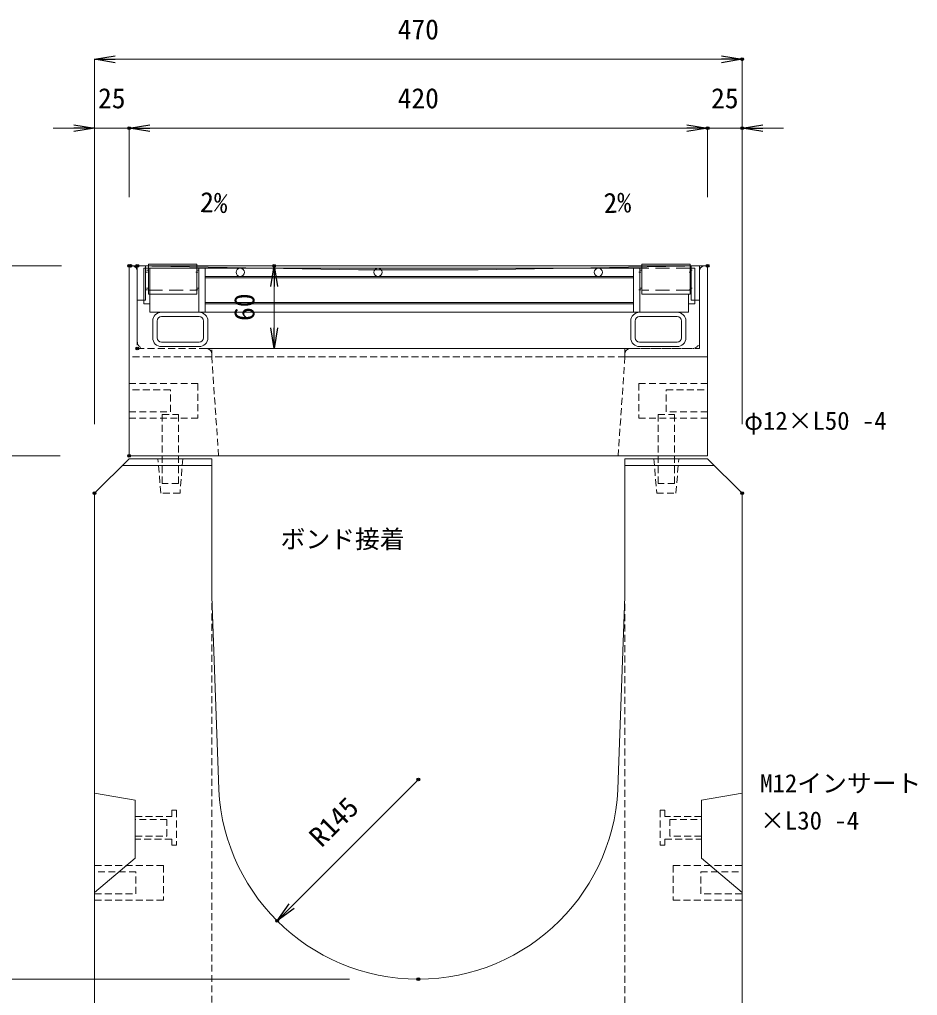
# Model space of a CAD drawing. Units: millimetres, scale not verified. Extents: x -1945 to 1945, y -1217 to 1623.
# Drawn here: x -1486 to -834, y -54 to 655 of the extents above; entities that cross this region are included whole.
import ezdxf
from ezdxf.enums import TextEntityAlignment as Align

# ---------------------------------------------------------------- set-up
doc = ezdxf.new("R2010")
doc.units = ezdxf.units.MM
doc.header["$LTSCALE"] = 10
doc.header["$PDMODE"] = 32
doc.header["$PDSIZE"] = 2
doc.linetypes.add('USER1', pattern=[0.75, 0.5, -0.25])
doc.linetypes.add('USER2', pattern=[1.5, 1, -0.5])
doc.layers.add('0-0_0', color=7, linetype='Continuous')
doc.layers.add('0-2_DEFPOINTS', color=7, linetype='Continuous')
for name, color, linetype, lineweight in [('0-3_KIJUN', 7, 'USER1', 18), ('0-5_SUNPO', 3, 'Continuous', 18), ('0-6_20-受枠', 4, 'USER1', 18), ('0-7_10-グレーチング', 5, 'Continuous', 18)]:
    doc.layers.add(name, color=color, linetype=linetype, lineweight=lineweight)
doc.styles.add('ＭＳ ゴシック', font='')
doc.styles.get('ＭＳ ゴシック').set_extended_font_data('MS Gothic')

# ---------------------------------------------------------------- blocks, each defined once
blk = doc.blocks.new('_OPEN')
at = {"layer": '0-0_0'}
blk.add_line((0, 0), (-1, 0), dxfattribs=at)
blk.add_lwpolyline([(-1, 0.1667), (0, 0), (-1, -0.1667)], dxfattribs=at)
blk = doc.blocks.new('D2')
at = {"layer": '0-2_DEFPOINTS'}
for p in [(958.34, 1996.08), (538.34, 1896.08), (958.34, 1896.08)]:
    blk.add_point(p, dxfattribs=at)
at = {"layer": '0-5_SUNPO'}
for p, q in [((538.34, 1946.08), (538.34, 1996.08)), ((553.34, 1996.08), (943.34, 1996.08)), ((958.34, 1946.08), (958.34, 1996.08))]:
    blk.add_line(p, q, dxfattribs=at)
at = {"layer": '0-5_SUNPO', "xscale": 15, "yscale": 15, "rotation": 180}
blk.add_blockref('_OPEN', (538.34, 1996.08), dxfattribs=at)
at = {"layer": '0-5_SUNPO', "xscale": 15, "yscale": 15}
blk.add_blockref('_OPEN', (958.34, 1996.08), dxfattribs=at)
at = {"layer": '0-5_SUNPO', "color": 7, "style": 'ＭＳ ゴシック'}
blk.add_text('420', height=14.66, dxfattribs=at).set_placement((733.34, 2006.08), align=Align.BOTTOM_LEFT)
blk = doc.blocks.new('D8')
at = {"layer": '0-2_DEFPOINTS'}
for p in [(539.35, 1896.08), (313.34, 1148.08), (533.34, 1148.08)]:
    blk.add_point(p, dxfattribs=at)
at = {"layer": '0-5_SUNPO'}
for p, q in [((489.35, 1896.08), (313.34, 1896.08)), ((313.34, 1881.08), (313.34, 1163.08)), ((483.34, 1148.08), (313.34, 1148.08))]:
    blk.add_line(p, q, dxfattribs=at)
at = {"layer": '0-5_SUNPO', "xscale": 15, "yscale": 15}
for p, rotation in [((313.34, 1896.08), 90), ((313.34, 1148.08), 270)]:
    blk.add_blockref('_OPEN', p, dxfattribs=dict(at, rotation=rotation))
at = {"layer": '0-5_SUNPO', "color": 7, "style": 'ＭＳ ゴシック'}
blk.add_text('748', height=14.66, rotation=90, dxfattribs=at).set_placement((303.34, 1507.08), align=Align.BOTTOM_LEFT)
blk = doc.blocks.new('D13')
at = {"layer": '0-2_DEFPOINTS'}
for p in [(538.34, 1996.08), (538.34, 1896.08), (513.34, 1731.08)]:
    blk.add_point(p, dxfattribs=at)
at = {"layer": '0-5_SUNPO'}
for p, q in [((498.34, 1996.08), (483.34, 1996.08)), ((513.34, 1781.08), (513.34, 1996.08)), ((513.34, 1996.08), (538.34, 1996.08)), ((538.34, 1946.08), (538.34, 1996.08)), ((553.34, 1996.08), (568.34, 1996.08))]:
    blk.add_line(p, q, dxfattribs=at)
at = {"layer": '0-5_SUNPO', "xscale": 15, "yscale": 15}
blk.add_blockref('_OPEN', (513.34, 1996.08), dxfattribs=at)
at = {"layer": '0-5_SUNPO', "xscale": 15, "yscale": 15, "rotation": 180}
blk.add_blockref('_OPEN', (538.34, 1996.08), dxfattribs=at)
at = {"layer": '0-5_SUNPO', "color": 7, "style": 'ＭＳ ゴシック'}
blk.add_text('25', height=14.66, dxfattribs=at).set_placement((515.84, 2006.08), align=Align.BOTTOM_LEFT)
blk = doc.blocks.new('D14')
at = {"layer": '0-2_DEFPOINTS'}
for p in [(983.34, 1996.08), (958.34, 1896.08), (983.34, 1731.08)]:
    blk.add_point(p, dxfattribs=at)
at = {"layer": '0-5_SUNPO'}
for p, q in [((943.34, 1996.08), (928.34, 1996.08)), ((958.34, 1946.08), (958.34, 1996.08)), ((958.34, 1996.08), (983.34, 1996.08)), ((983.34, 1781.08), (983.34, 1996.08)), ((998.34, 1996.08), (1013.34, 1996.08))]:
    blk.add_line(p, q, dxfattribs=at)
at = {"layer": '0-5_SUNPO', "xscale": 15, "yscale": 15}
blk.add_blockref('_OPEN', (958.34, 1996.08), dxfattribs=at)
at = {"layer": '0-5_SUNPO', "xscale": 15, "yscale": 15, "rotation": 180}
blk.add_blockref('_OPEN', (983.34, 1996.08), dxfattribs=at)
at = {"layer": '0-5_SUNPO', "color": 7, "style": 'ＭＳ ゴシック'}
blk.add_text('25', height=14.66, dxfattribs=at).set_placement((960.84, 2006.08), align=Align.BOTTOM_LEFT)
blk = doc.blocks.new('D15')
at = {"layer": '0-2_DEFPOINTS'}
for p in [(983.34, 2046.08), (513.34, 1731.08), (983.34, 1731.08)]:
    blk.add_point(p, dxfattribs=at)
at = {"layer": '0-5_SUNPO'}
for p, q in [((513.34, 1781.08), (513.34, 2046.08)), ((528.34, 2046.08), (968.34, 2046.08)), ((983.34, 1781.08), (983.34, 2046.08))]:
    blk.add_line(p, q, dxfattribs=at)
at = {"layer": '0-5_SUNPO', "xscale": 15, "yscale": 15, "rotation": 180}
blk.add_blockref('_OPEN', (513.34, 2046.08), dxfattribs=at)
at = {"layer": '0-5_SUNPO', "xscale": 15, "yscale": 15}
blk.add_blockref('_OPEN', (983.34, 2046.08), dxfattribs=at)
at = {"layer": '0-5_SUNPO', "color": 7, "style": 'ＭＳ ゴシック'}
blk.add_text('470', height=14.66, dxfattribs=at).set_placement((733.34, 2056.08), align=Align.BOTTOM_LEFT)
blk = doc.blocks.new('D16')
at = {"layer": '0-2_DEFPOINTS'}
for p in [(748.34, 1523.08), (645.81, 1420.55)]:
    blk.add_point(p, dxfattribs=at)
at = {"layer": '0-5_SUNPO'}
blk.add_line((748.34, 1523.08), (656.42, 1431.16), dxfattribs=at)
at = {"layer": '0-5_SUNPO', "xscale": 15, "yscale": 15, "rotation": 225}
blk.add_blockref('_OPEN', (645.81, 1420.55), dxfattribs=at)
at = {"layer": '0-5_SUNPO', "color": 7, "style": 'ＭＳ ゴシック'}
blk.add_text('R145', height=14.66, rotation=45, dxfattribs=at).set_placement((681.17, 1470.05), align=Align.BOTTOM_LEFT)
blk = doc.blocks.new('D17')
at = {"layer": '0-2_DEFPOINTS'}
for p in [(538.34, 1896.08), (413.34, 1758.08), (538.34, 1758.08)]:
    blk.add_point(p, dxfattribs=at)
at = {"layer": '0-5_SUNPO'}
for p, q in [((488.34, 1896.08), (413.34, 1896.08)), ((413.34, 1881.08), (413.34, 1773.08)), ((488.34, 1758.08), (413.34, 1758.08))]:
    blk.add_line(p, q, dxfattribs=at)
at = {"layer": '0-5_SUNPO', "xscale": 15, "yscale": 15}
for p, rotation in [((413.34, 1896.08), 90), ((413.34, 1758.08), 270)]:
    blk.add_blockref('_OPEN', p, dxfattribs=dict(at, rotation=rotation))
at = {"layer": '0-5_SUNPO', "color": 7, "style": 'ＭＳ ゴシック'}
blk.add_text('138', height=14.66, rotation=90, dxfattribs=at).set_placement((403.34, 1812.08), align=Align.BOTTOM_LEFT)
blk = doc.blocks.new('D18')
at = {"layer": '0-2_DEFPOINTS'}
for p in [(538.34, 1758.08), (413.34, 1378.08), (748.34, 1378.08)]:
    blk.add_point(p, dxfattribs=at)
at = {"layer": '0-5_SUNPO'}
for p, q in [((488.34, 1758.08), (413.34, 1758.08)), ((413.34, 1743.08), (413.34, 1393.08)), ((698.34, 1378.08), (413.34, 1378.08))]:
    blk.add_line(p, q, dxfattribs=at)
at = {"layer": '0-5_SUNPO', "xscale": 15, "yscale": 15}
for p, rotation in [((413.34, 1758.08), 90), ((413.34, 1378.08), 270)]:
    blk.add_blockref('_OPEN', p, dxfattribs=dict(at, rotation=rotation))
at = {"layer": '0-5_SUNPO', "color": 7, "style": 'ＭＳ ゴシック'}
blk.add_text('380', height=14.66, rotation=90, dxfattribs=at).set_placement((403.34, 1553.08), align=Align.BOTTOM_LEFT)
blk = doc.blocks.new('D19')
at = {"layer": '0-2_DEFPOINTS'}
for p in [(538.34, 1896.08), (363.34, 1378.08), (748.34, 1378.08)]:
    blk.add_point(p, dxfattribs=at)
at = {"layer": '0-5_SUNPO'}
for p, q in [((488.34, 1896.08), (363.34, 1896.08)), ((363.34, 1881.08), (363.34, 1393.08)), ((698.34, 1378.08), (363.34, 1378.08))]:
    blk.add_line(p, q, dxfattribs=at)
at = {"layer": '0-5_SUNPO', "xscale": 15, "yscale": 15}
for p, rotation in [((363.34, 1896.08), 90), ((363.34, 1378.08), 270)]:
    blk.add_blockref('_OPEN', p, dxfattribs=dict(at, rotation=rotation))
at = {"layer": '0-5_SUNPO', "color": 7, "style": 'ＭＳ ゴシック'}
blk.add_text('518', height=14.66, rotation=90, dxfattribs=at).set_placement((353.34, 1622.08), align=Align.BOTTOM_LEFT)
blk = doc.blocks.new('D20')
at = {"layer": '0-2_DEFPOINTS'}
for p in [(748.34, 1378.08), (363.34, 1233.08), (598.34, 1233.08)]:
    blk.add_point(p, dxfattribs=at)
at = {"layer": '0-5_SUNPO'}
for p, q in [((698.34, 1378.08), (363.34, 1378.08)), ((363.34, 1363.08), (363.34, 1248.08)), ((548.34, 1233.08), (363.34, 1233.08))]:
    blk.add_line(p, q, dxfattribs=at)
at = {"layer": '0-5_SUNPO', "xscale": 15, "yscale": 15}
for p, rotation in [((363.34, 1378.08), 90), ((363.34, 1233.08), 270)]:
    blk.add_blockref('_OPEN', p, dxfattribs=dict(at, rotation=rotation))
at = {"layer": '0-5_SUNPO', "color": 7, "style": 'ＭＳ ゴシック'}
blk.add_text('145', height=14.66, rotation=90, dxfattribs=at).set_placement((353.34, 1290.58), align=Align.BOTTOM_LEFT)
blk = doc.blocks.new('M16_insert_dan')
at = {"layer": '0-3_KIJUN', "color": 3}
for points in [[(0, -12.5), (-50, -12.5), (-50, 12.5), (0, 12.5)], [(0, 8), (-30, 8), (-30, -8), (0, -8)]]:
    blk.add_lwpolyline(points, close=True, dxfattribs=at)
blk = doc.blocks.new('D32')
at = {"layer": '0-2_DEFPOINTS'}
for p in [(544.34, 1896.08), (643.7, 1896.08), (544.34, 1836.08)]:
    blk.add_point(p, dxfattribs=at)
at = {"layer": '0-5_SUNPO'}
for p, q in [((594.34, 1896.08), (643.7, 1896.08)), ((643.7, 1851.08), (643.7, 1881.08)), ((594.34, 1836.08), (643.7, 1836.08))]:
    blk.add_line(p, q, dxfattribs=at)
at = {"layer": '0-5_SUNPO', "xscale": 15, "yscale": 15}
for p, rotation in [((643.7, 1896.08), 90), ((643.7, 1836.08), 270)]:
    blk.add_blockref('_OPEN', p, dxfattribs=dict(at, rotation=rotation))
at = {"layer": '0-5_SUNPO', "color": 7, "style": 'ＭＳ ゴシック'}
blk.add_text('60', height=14.66, rotation=90, dxfattribs=at).set_placement((633.7, 1856.08), align=Align.BOTTOM_LEFT)
blk = doc.blocks.new('A$C1D1B51F9')
at = {"layer": '0-6_20-受枠'}
for p, q in [((2, 66), (0, 66)), ((0, 0), (0, 66)), ((418, 66), (420, 66)), ((420, 0), (420, 66)), ((6, 11), (6, 62)), ((414, 11), (414, 62)), ((60, 0), (0, 0)), ((56, 6), (11, 6)), ((56, 6), (364, 6)), ((60, 0), (60, 2)), ((360, 0), (60, 0)), ((360, 0), (360, 2)), ((360, 0), (420, 0)), ((364, 6), (409, 6))]:
    blk.add_line(p, q, dxfattribs=at)
at = {"layer": '0-6_20-受枠', "linetype": 'Continuous'}
for p, q in [((0, 66), (420, 66)), ((6, 66), (6, 41)), ((6, 66), (12, 66)), ((12, 66), (12, 41)), ((6, 41), (12, 41))]:
    blk.add_line(p, q, dxfattribs=at)
at = {"layer": '0-6_20-受枠', "linetype": 'USER2'}
for p, q in [((12, 61.5), (13.5, 61.5)), ((48.5, 61.5), (50, 61.5)), ((371.5, 61.5), (370, 61.5)), ((408, 61.5), (406.5, 61.5)), ((12, 48.5), (13.5, 48.5)), ((48.5, 48.5), (50, 48.5)), ((371.5, 48.5), (370, 48.5)), ((408, 48.5), (406.5, 48.5))]:
    blk.add_line(p, q, dxfattribs=at)
at = {"layer": '0-6_20-受枠', "linetype": 'Continuous'}
for points in [[(414, 66), (414, 41), (408, 41)], [(414, 66), (408, 66), (408, 41)]]:
    blk.add_lwpolyline(points, dxfattribs=at)
at = {"layer": '0-6_20-受枠'}
for centre, radius, start, end in [((2, 62), 4, 0, 90), ((418, 62), 4, 90, 180), ((11, 11), 5, 180, 270), ((409, 11), 5, 270, 0), ((56, 2), 4, 0, 90), ((364, 2), 4, 90, 180)]:
    blk.add_arc(centre, radius, start, end, dxfattribs=at)
blk = doc.blocks.new('A$C0E4E2BC9')
at = {"layer": '0-7_10-グレーチング'}
for p, q in [((0, 31), (0, 57)), ((361.5, 57), (0, 57)), ((3.5, 59.85), (38.5, 59.85)), ((4.5, 57), (4.5, 25)), ((38.5, 59.85), (38.5, 38.15)), ((40, 57), (40, 25)), ((44.5, 57), (44.5, 25)), ((355.5, 57), (355.5, 25)), ((360, 57), (360, 25)), ((396.5, 59.85), (396.5, 38.15)), ((400, 57), (396.5, 57)), ((400, 31), (400, 57)), ((44.5, 51), (355.5, 51)), ((44.5, 50), (355.5, 50)), ((396.5, 38.15), (361.5, 38.15)), ((395.5, 38.15), (395.5, 25)), ((4.5, 31), (0, 31)), ((44.5, 32), (355.5, 32)), ((44.5, 31), (355.5, 31)), ((395.5, 31), (400, 31)), ((4.5, 25), (395.5, 25)), ((395.5, 25), (4.5, 25)), ((12.9, 25), (40.1, 25)), ((12.9, 21.8), (40.1, 21.8)), ((359.9, 25), (387.1, 25)), ((359.9, 21.8), (387.1, 21.8)), ((6.5, 6.4), (6.5, 18.6)), ((9.7, 6.4), (9.7, 18.6)), ((43.3, 18.6), (43.3, 6.4)), ((46.5, 18.6), (46.5, 6.4)), ((353.5, 6.4), (353.5, 18.6)), ((356.7, 6.4), (356.7, 18.6)), ((390.3, 18.6), (390.3, 6.4)), ((393.5, 18.6), (393.5, 6.4)), ((40.1, 3.2), (12.9, 3.2)), ((40.1, 0), (12.9, 0)), ((387.1, 3.2), (359.9, 3.2)), ((387.1, 0), (359.9, 0))]:
    blk.add_line(p, q, dxfattribs=at)
at = {"layer": '0-7_10-グレーチング', "linetype": 'USER2'}
for p, q in [((3.5, 57.05), (38.5, 57.05)), ((396.5, 57.05), (361.5, 57.05)), ((2, 55.5), (3.5, 55.5)), ((38.5, 55.5), (40, 55.5)), ((361.5, 55.5), (360, 55.5)), ((398, 55.5), (396.5, 55.5)), ((2, 42.5), (3.5, 42.5)), ((3.5, 40.95), (38.5, 40.95)), ((38.5, 42.5), (40, 42.5)), ((361.5, 42.5), (360, 42.5)), ((396.5, 40.95), (361.5, 40.95)), ((398, 42.5), (396.5, 42.5))]:
    blk.add_line(p, q, dxfattribs=at)
at = {"layer": '0-7_10-グレーチング'}
for points in [[(3.5, 59.85), (3.5, 38.15), (38.5, 38.15)], [(396.5, 59.85), (361.5, 59.85), (361.5, 38.15)]]:
    blk.add_lwpolyline(points, dxfattribs=at)
for centre in [(70, 54), (170, 54), (330, 54)]:
    blk.add_circle(centre, 3, dxfattribs=at)
for centre, radius, start, end in [((12.9, 18.6), 6.4, 90, 180), ((12.9, 18.6), 3.2, 90, 180), ((40.1, 18.6), 6.4, 0, 90), ((40.1, 18.6), 3.2, 0, 90), ((359.9, 18.6), 6.4, 90, 180), ((359.9, 18.6), 3.2, 90, 180), ((387.1, 18.6), 6.4, 0, 90), ((387.1, 18.6), 3.2, 0, 90), ((12.9, 6.4), 6.4, 180, 270), ((12.9, 6.4), 3.2, 180, 270), ((40.1, 6.4), 6.4, 270, 0), ((40.1, 6.4), 3.2, 270, 0), ((359.9, 6.4), 6.4, 180, 270), ((359.9, 6.4), 3.2, 180, 270), ((387.1, 6.4), 3.2, 270, 0), ((387.1, 6.4), 6.4, 270, 0)]:
    blk.add_arc(centre, radius, start, end, dxfattribs=at)

msp = doc.modelspace()

# ---------------------------------------------------------------- linework, layer by layer
at = {"layer": '0-3_KIJUN', "linetype": 'Continuous'}
for p, q in [((-1411.66, 331.08), (-1346.66, 331.08)), ((-981.66, 331.08), (-1046.66, 331.08))]:
    msp.add_line(p, q, dxfattribs=at)
for points in [[(-1406.66, 476.08), (-986.66, 476.08), (-986.66, 338.08), (-1406.66, 338.08)], [(-1402.16, 88.08), (-1431.66, 93.08), (-1431.66, 21.08), (-1402.16, 46.08)], [(-991.16, 88.08), (-961.66, 93.08), (-961.66, 21.08), (-991.16, 46.08)]]:
    msp.add_lwpolyline(points, close=True, dxfattribs=at)
at = {"layer": '0-3_KIJUN'}
for points in [[(-1406.66, 476.08), (-1400.66, 476.08), (-1400.66, 416.08), (-992.66, 416.08), (-992.66, 476.08), (-986.66, 476.08), (-986.66, 410.08), (-1406.66, 410.08)], [(-1382.66, 368.08), (-1370.66, 368.08), (-1370.66, 318.08), (-1382.66, 318.08)], [(-1022.66, 368.08), (-1010.66, 368.08), (-1010.66, 318.08), (-1022.66, 318.08)], [(-1385.66, 336.08), (-1367.66, 336.08), (-1369.66, 311.08), (-1383.66, 311.08)], [(-1007.66, 336.08), (-1025.66, 336.08), (-1023.66, 311.08), (-1009.66, 311.08)], [(-1402.16, 59.86), (-1402.16, 76.31), (-1375.66, 76.31), (-1375.66, 80.83), (-1372.16, 80.83), (-1372.16, 55.33), (-1375.66, 55.33), (-1375.66, 59.86)], [(-991.16, 59.86), (-991.16, 76.31), (-1017.66, 76.31), (-1017.66, 80.83), (-1021.16, 80.83), (-1021.16, 55.33), (-1017.66, 55.33), (-1017.66, 59.86)], [(-1402.16, 74.08), (-1402.16, 62.08), (-1379.16, 62.08), (-1379.16, 74.08)], [(-991.16, 74.08), (-991.16, 62.08), (-1014.16, 62.08), (-1014.16, 74.08)]]:
    msp.add_lwpolyline(points, close=True, dxfattribs=at)
at = {"layer": '0-3_KIJUN', "linetype": 'Continuous'}
for points in [[(-1403.66, 476.08), (-1240.16, 473.08), (-1153.16, 473.08), (-989.66, 476.08)], [(-1431.66, -251.92), (-1431.66, 311.08), (-1406.66, 336.08), (-1346.66, 336.08), (-1346.66, 236.08), (-1341.66, 103.08)], [(-1051.66, 103.08), (-1046.66, 236.08), (-1046.66, 336.08), (-986.66, 336.08), (-961.66, 311.08), (-961.66, -251.92), (-981.66, -271.92), (-1411.66, -271.92), (-1431.66, -251.92)]]:
    msp.add_lwpolyline(points, dxfattribs=at)
at = {"layer": '0-3_KIJUN'}
for points in [[(-1046.66, 416.08), (-1046.66, 410.08), (-1051.66, 338.08), (-1341.66, 338.08), (-1346.66, 410.08), (-1346.66, 416.08)], [(-1346.66, 336.08), (-1346.66, -186.92), (-1046.66, -186.92), (-1046.66, 336.08)]]:
    msp.add_lwpolyline(points, dxfattribs=at)
at = {"layer": '0-3_KIJUN', "linetype": 'Continuous'}
msp.add_arc((-1196.66, 103.08), 145, 180, 0, dxfattribs=at)

# ---------------------------------------------------------------- block references
at = {"layer": '0-3_KIJUN', "rotation": 180}
for p in [(-1406.66, 378.08), (-1431.66, 28.08)]:
    msp.add_blockref('M16_insert_dan', p, dxfattribs=at)
at = {"layer": '0-3_KIJUN', "xscale": -1, "rotation": 180}
for p in [(-986.66, 378.08), (-961.66, 28.08)]:
    msp.add_blockref('M16_insert_dan', p, dxfattribs=at)
at = {"layer": '0-5_SUNPO'}
for name in ['D15', 'D13', 'D2', 'D14', 'D8', 'D19', 'D17', 'D32', 'D18', 'D16', 'D20']:
    msp.add_blockref(name, (-1945, -1420), dxfattribs=at)
at = {"layer": '0-6_20-受枠'}
msp.add_blockref('A$C1D1B51F9', (-1406.66, 410.08), dxfattribs=at)
at = {"layer": '0-7_10-グレーチング'}
msp.add_blockref('A$C0E4E2BC9', (-1395.96, 417.42), dxfattribs=at)

# ---------------------------------------------------------------- texts
at = {"layer": '0-5_SUNPO', "color": 7, "style": 'ＭＳ ゴシック'}
for rotation, p in [(358, (-1355.5, 510.76)), (2, (-1061.76, 509.93))]:
    msp.add_text('2%', height=14.66, rotation=rotation, dxfattribs=at).set_placement(p, align=Align.BOTTOM_LEFT)
for s, p in [('φ12×L50 -4', (-960.15, 353.08)), ('ボンド接着', (-1296.66, 267.08)), ('M12インサート', (-948.56, 89.81)), ('×L30 -4', (-948.56, 62.81))]:
    msp.add_text(s, height=13.2, dxfattribs=at).set_placement(p, align=Align.BOTTOM_LEFT)

doc.saveas('drawing.dxf')
